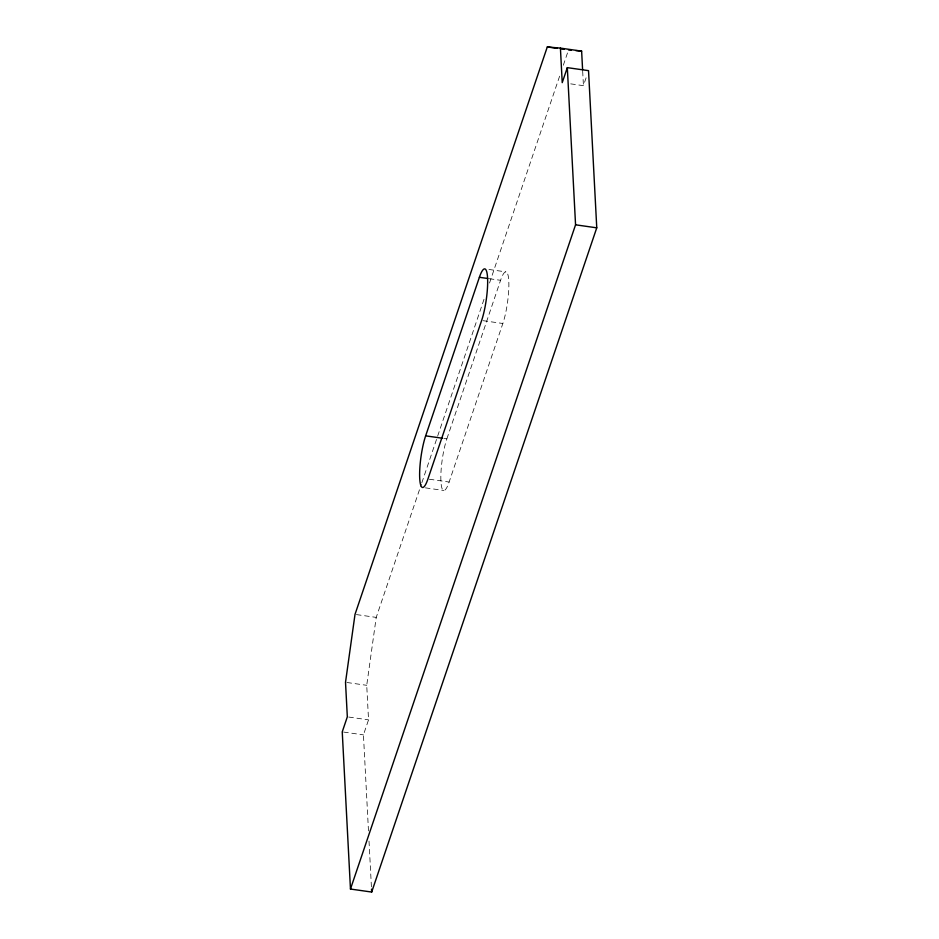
<?xml version="1.0" encoding="UTF-8"?>
<svg xmlns="http://www.w3.org/2000/svg" width="939" height="939" viewBox="0 0 939 939"><rect width="100%" height="100%" fill="white"/><g stroke="black" fill="none" stroke-linecap="round" stroke-linejoin="round"><path stroke-width="0.7" stroke-dasharray="4.7 3.52" d="M368.475 830.921L363.44 734.873L368.534 719.849L366.726 685.306L376.222 617.393L421.353 484.207M421.822 482.81L484.817 296.912M489.524 283.038L560.043 74.932M563.33 65.214L568.036 51.34M446.858 438.853L500.581 280.303A30.306 5.81 -81.9 0 1 508.785 281.031A30.306 5.81 -81.9 0 1 502.846 323.486L449.124 482.036A30.306 5.81 -81.9 0 1 440.919 481.308A30.306 5.81 -81.9 0 1 446.858 438.853L444.03 438.454M570.712 83.864L583.436 85.672L586.675 76.106M488.949 269.47L505.91 271.876M489.278 278.707L500.581 280.303M483.057 320.68L502.846 323.486M429.334 479.23L449.124 482.036M425.414 487.857L443.795 490.463M356.433 614.587L376.222 617.393M346.925 682.5L366.726 685.306M348.745 717.044L368.534 719.849M343.651 732.068L363.44 734.873M582.685 71.27L583.436 85.672M369.015 841.109L371.457 887.684"/><path stroke-width="1.41" d="M547.296 46.95L355.012 614.376L345.517 682.301L347.324 716.844L342.242 731.868L350.47 889.045L371.68 892.05L596.758 227.825L588.53 70.648L567.32 67.643L562.226 82.655L560.419 48.112L547.296 46.95L557.191 48.359M425.649 435.849L479.383 277.298A30.306 5.81 -81.9 0 1 487.576 278.026A30.306 5.81 -81.9 0 1 481.637 320.481L427.914 479.031A30.306 5.81 -81.9 0 1 419.71 478.303A30.306 5.81 -81.9 0 1 425.649 435.849L442.621 438.255M350.47 889.045L575.56 224.808L567.32 67.643M568.506 49.955L571.417 50.213M575.795 50.6L581.628 51.129L582.603 69.838M560.419 48.112L581.628 51.129M561.44 48.957L564.269 49.356M575.56 224.808L596.758 227.825M479.383 277.298L487.857 278.507M371.527 889.139L371.68 892.05"/></g></svg>
